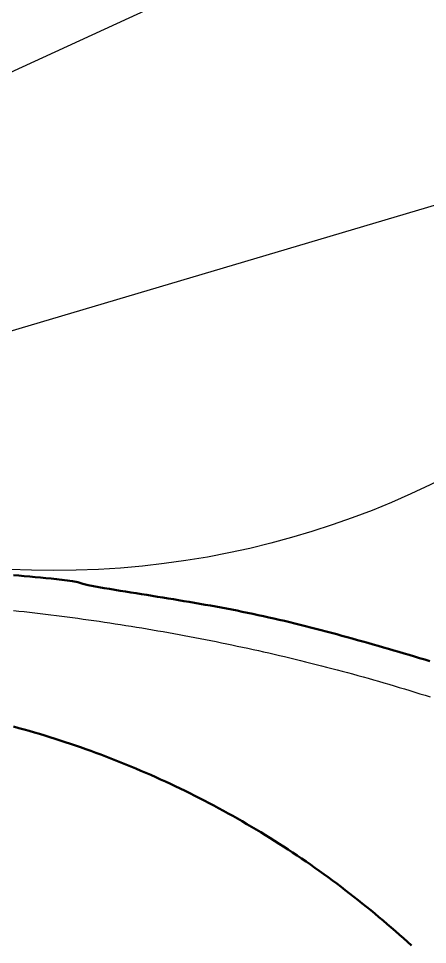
# Model space of a CAD drawing. Header units: millimetres. Extents: x 0 to 420, y 0 to 297.
# Drawn here: x 89.1 to 92.89, y 211.96 to 220.55 of the extents above; entities that cross this region are included whole.
import ezdxf

# ---------------------------------------------------------------- set-up
doc = ezdxf.new("R2010")
doc.units = ezdxf.units.MM
doc.linetypes.add('ISO02-TRAZOS', pattern=[3.75, 3, -0.75])
for name, color, linetype, lineweight in [('01-VISIBLE', 7, 'CONTINUOUS', 50), ('02-OCULTA', 4, 'ISO02-TRAZOS', 25), ('08-FINA', 5, 'CONTINUOUS', 25)]:
    doc.layers.add(name, color=color, linetype=linetype, lineweight=lineweight)

msp = doc.modelspace()

# ---------------------------------------------------------------- linework, layer by layer
at = {"layer": '01-VISIBLE'}
for points in [[(92.9123, 214.5868), (92.8645, 214.6016), (92.8167, 214.6162), (92.7688, 214.6308), (92.7209, 214.6452), (92.673, 214.6595), (92.625, 214.6737), (92.577, 214.6877), (92.529, 214.7017), (92.4809, 214.7156), (92.4328, 214.7294), (92.3847, 214.7431), (92.3366, 214.7567), (92.2884, 214.7702), (92.2402, 214.7836), (92.192, 214.797), (92.1438, 214.8102), (92.0955, 214.8234), (92.0472, 214.8365), (91.9989, 214.8495), (91.9506, 214.8624), (91.9022, 214.8752), (91.8538, 214.8878), (91.8054, 214.9003), (91.7569, 214.9127), (91.7084, 214.9249), (91.6598, 214.9369), (91.6112, 214.9487), (91.5625, 214.9603), (91.5138, 214.9718), (91.4651, 214.983), (91.4163, 214.994), (91.3675, 215.0049), (91.3186, 215.0155), (91.2697, 215.0259), (91.2207, 215.0362), (91.1717, 215.0462), (91.1226, 215.056), (91.0735, 215.0657), (91.0244, 215.0751), (90.9753, 215.0844), (90.9261, 215.0935), (90.8768, 215.1024), (90.8276, 215.1112), (90.7783, 215.1198), (90.729, 215.1283), (90.6797, 215.1367), (90.6304, 215.145), (90.581, 215.1532), (90.5317, 215.1614), (90.4823, 215.1695), (90.4329, 215.1775), (90.3835, 215.1855), (90.3342, 215.1935), (90.2848, 215.2014), (90.2354, 215.2093), (90.186, 215.2172), (90.1366, 215.2251), (90.0872, 215.2331), (90.0378, 215.2411), (89.9884, 215.2491), (89.9391, 215.2573), (89.8897, 215.2656), (89.8404, 215.2741), (89.7912, 215.2831), (89.7421, 215.2927), (89.6935, 215.3045), (89.6458, 215.3194), (89.5969, 215.3298), (89.5474, 215.337), (89.4977, 215.343), (89.448, 215.3484), (89.3982, 215.3534), (89.3484, 215.3582), (89.2986, 215.3629), (89.2488, 215.3675), (89.199, 215.3719), (89.1491, 215.3763), (89.0993, 215.3806), (89.0494, 215.3849)], [(89.0499, 213.9811), (89.0982, 213.9679), (89.1464, 213.9545), (89.1945, 213.9409), (89.2426, 213.9269), (89.2905, 213.9127), (89.3384, 213.8982), (89.3862, 213.8834), (89.4339, 213.8684), (89.4816, 213.8531), (89.5291, 213.8375), (89.5766, 213.8217), (89.624, 213.8056), (89.6712, 213.7892), (89.7184, 213.7726), (89.7655, 213.7556), (89.8125, 213.7385), (89.8594, 213.721), (89.9062, 213.7033), (89.9529, 213.6854), (89.9995, 213.6671), (90.046, 213.6486), (90.0924, 213.6299), (90.1386, 213.6109), (90.1848, 213.5916), (90.2309, 213.572), (90.2768, 213.5522), (90.3227, 213.5322), (90.3684, 213.5119), (90.414, 213.4913), (90.4595, 213.4704), (90.5048, 213.4494), (90.5501, 213.428), (90.5952, 213.4064), (90.6402, 213.3845), (90.6851, 213.3624), (90.7299, 213.3401), (90.7745, 213.3175), (90.819, 213.2946), (90.8634, 213.2715), (90.9076, 213.2481), (90.9517, 213.2245), (90.9957, 213.2006), (91.0395, 213.1765), (91.0832, 213.1521), (91.1268, 213.1275), (91.1702, 213.1027), (91.2135, 213.0776), (91.2566, 213.0522), (91.2996, 213.0266), (91.3425, 213.0008), (91.3852, 212.9747), (91.4277, 212.9484), (91.4702, 212.9218), (91.5124, 212.8951), (91.5545, 212.868), (91.5965, 212.8408), (91.6383, 212.8132), (91.6799, 212.7855), (91.7214, 212.7575), (91.7627, 212.7293), (91.8039, 212.7009), (91.8449, 212.6722), (91.8857, 212.6433), (91.9264, 212.6142), (91.9669, 212.5848), (92.0072, 212.5552), (92.0474, 212.5254), (92.0874, 212.4953), (92.1272, 212.465), (92.1669, 212.4345), (92.2064, 212.4038), (92.2457, 212.3729), (92.2848, 212.3417), (92.3238, 212.3103), (92.3626, 212.2787), (92.4012, 212.2469), (92.4396, 212.2148), (92.4779, 212.1826), (92.5159, 212.1501), (92.5538, 212.1174), (92.5915, 212.0845), (92.629, 212.0514), (92.6663, 212.0181), (92.7034, 211.9845), (92.7404, 211.9508)]]:
    msp.add_lwpolyline(points, dxfattribs=at)
at = {"layer": '02-OCULTA'}
msp.add_lwpolyline([(89.0484, 215.0578), (89.0982, 215.0524), (89.1479, 215.0468), (89.1977, 215.0412), (89.2474, 215.0355), (89.2972, 215.0296), (89.3469, 215.0236), (89.3966, 215.0175), (89.4463, 215.0113), (89.496, 215.0049), (89.5456, 214.9985), (89.5953, 214.9919), (89.6449, 214.9852), (89.6945, 214.9784), (89.7441, 214.9715), (89.7937, 214.9644), (89.8432, 214.9572), (89.8928, 214.9499), (89.9423, 214.9425), (89.9918, 214.935), (90.0413, 214.9273), (90.0907, 214.9196), (90.1402, 214.9117), (90.1896, 214.9036), (90.239, 214.8955), (90.2884, 214.8873), (90.3378, 214.8789), (90.3871, 214.8704), (90.4365, 214.8617), (90.4858, 214.853), (90.535, 214.8441), (90.5843, 214.8352), (90.6335, 214.826), (90.6828, 214.8168), (90.732, 214.8075), (90.7811, 214.798), (90.8303, 214.7884), (90.8794, 214.7786), (90.9285, 214.7688), (90.9776, 214.7588), (91.0266, 214.7487), (91.0756, 214.7385), (91.1246, 214.7282), (91.1736, 214.7177), (91.2225, 214.7071), (91.2715, 214.6964), (91.3203, 214.6855), (91.3692, 214.6746), (91.418, 214.6635), (91.4668, 214.6523), (91.5156, 214.6409), (91.5643, 214.6294), (91.6131, 214.6178), (91.6617, 214.6061), (91.7104, 214.5943), (91.759, 214.5823), (91.8076, 214.5702), (91.8562, 214.5579), (91.9047, 214.5456), (91.9532, 214.5331), (92.0016, 214.5204), (92.0501, 214.5077), (92.0984, 214.4948), (92.1468, 214.4818), (92.1951, 214.4687), (92.2434, 214.4554), (92.2917, 214.442), (92.3399, 214.4285), (92.388, 214.4148), (92.4362, 214.401), (92.4843, 214.3871), (92.5323, 214.373), (92.5804, 214.3588), (92.6283, 214.3445), (92.6763, 214.3301), (92.7242, 214.3155), (92.7721, 214.3007), (92.8199, 214.2859), (92.8677, 214.2709), (92.9154, 214.2558)], dxfattribs=at)
at = {"layer": '08-FINA'}
for p, q in [((125.8667, 237.012), (86.75, 219)), ((125.666, 228.5446), (86.75, 216.9697))]:
    msp.add_line(p, q, dxfattribs=at)
msp.add_circle((89.4225, 223.4798), 8.0525, dxfattribs=at)

doc.saveas('drawing.dxf')
